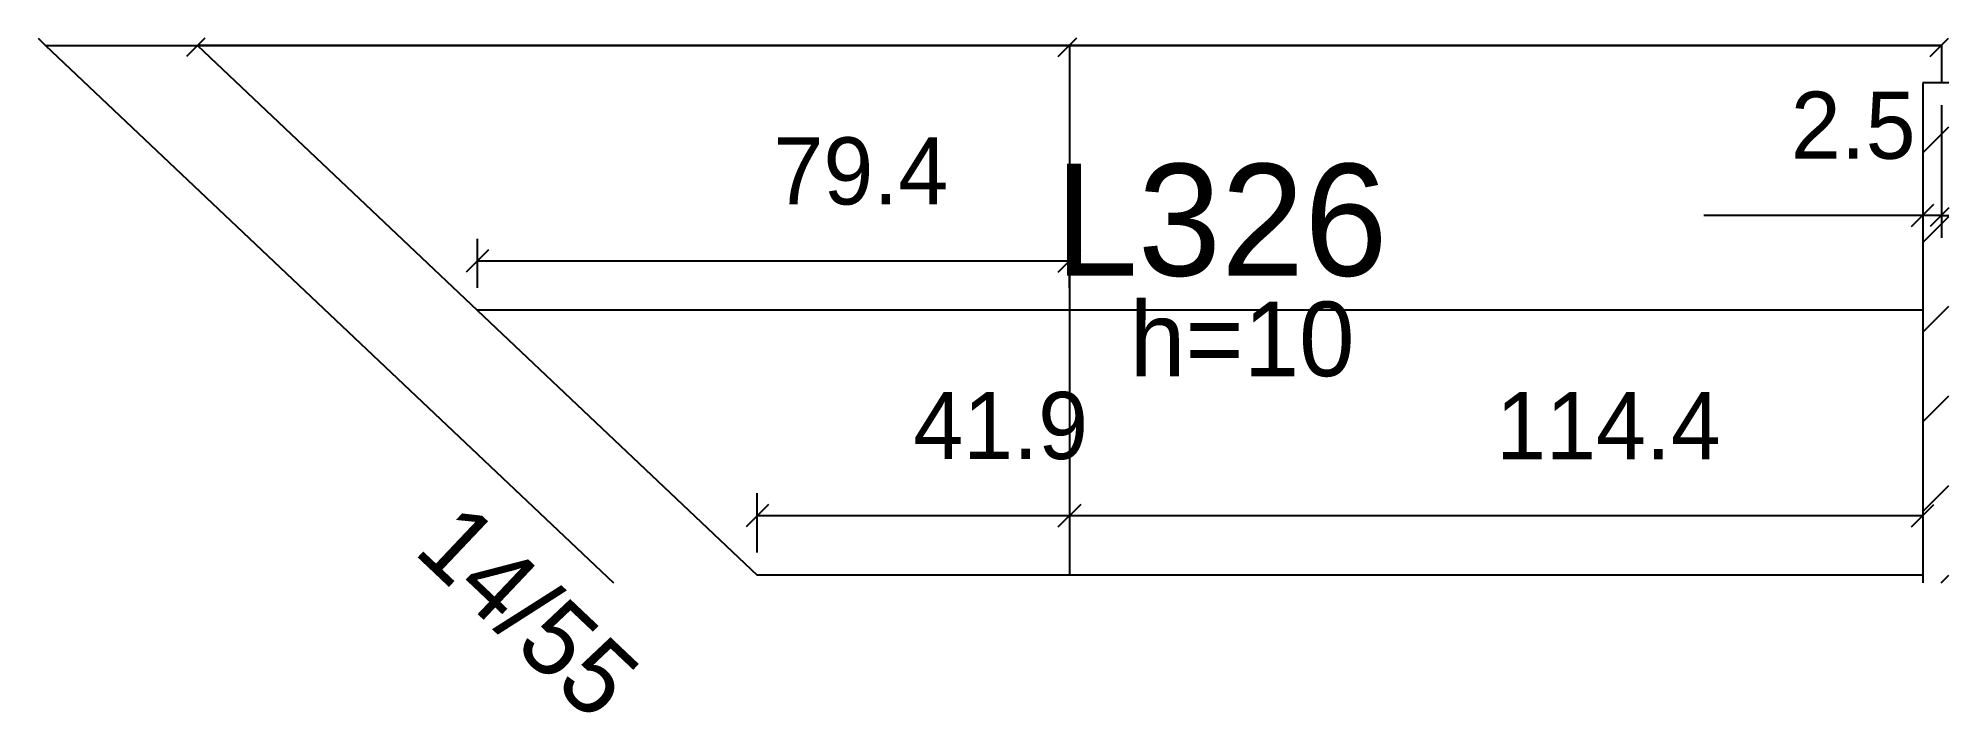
# Model space of a CAD drawing. Header units: metres. Extents: x 2893 to 3149, y 1559 to 1650.
import ezdxf

# ---------------------------------------------------------------- set-up
doc = ezdxf.new("R2010")
doc.units = ezdxf.units.M
for name, color, linetype in [('3', 7, 'Continuous'), ('4', 7, 'Continuous'), ('7', 7, 'Continuous'), ('Painéis', 7, 'Continuous')]:
    doc.layers.add(name, color=color, linetype=linetype)

msp = doc.modelspace()

# ---------------------------------------------------------------- linework, layer by layer
at = {"layer": '3', "color": 3, "lineweight": 25}
for p, q in [((2893.96, 1648.94), (2970.07, 1576.9)), ((2914.33, 1648.94), (2989.34, 1577.94)), ((3145.57, 1634.53), (3149.07, 1638.03)), ((3145.57, 1622.51), (3149.07, 1626.01)), ((3145.57, 1610.49), (3149.07, 1613.99)), ((3145.57, 1598.47), (3149.07, 1601.97)), ((3145.57, 1586.45), (3149.07, 1589.95)), ((3145.57, 1577.94), (2989.34, 1577.94)), ((3148.04, 1576.9), (3149.07, 1577.93))]:
    msp.add_line(p, q, dxfattribs=at)
for points in [[(2892.96, 1649.89), (2893.96, 1648.94)], [(2893.96, 1648.94), (3148.07, 1648.94)], [(3148.07, 1648.94), (3148.07, 1643.94)]]:
    msp.add_lwpolyline(points, dxfattribs=at)
at = {"layer": '7', "color": 7, "lineweight": 25}
for points in [[(3149.07, 1643.94), (3145.57, 1643.94)], [(3145.57, 1643.94), (3145.57, 1576.9)]]:
    msp.add_lwpolyline(points, dxfattribs=at)
at = {"layer": 'Painéis', "color": 0, "lineweight": 25}
for p, q in [((2915.29, 1649.9), (2912.83, 1647.44)), ((3032.16, 1649.9), (3029.7, 1647.44)), ((3029.7, 1647.44), (3032.16, 1649.9)), ((3146.57, 1647.44), (3149.03, 1649.9)), ((3144.07, 1624.65), (3147.07, 1627.65)), ((3149.07, 1627.15), (3146.57, 1624.65)), ((2953.33, 1621.52), (2950.33, 1618.52)), ((3029.7, 1618.52), (3032.7, 1621.52)), ((2990.84, 1587.39), (2987.84, 1584.39)), ((3032.7, 1587.39), (3029.7, 1584.39)), ((3029.7, 1584.39), (3032.7, 1587.39)), ((3144.07, 1584.39), (3147.07, 1587.39))]:
    msp.add_line(p, q, dxfattribs=at)
at = {"layer": 'Painéis', "color": 4, "lineweight": 25}
for p, q in [((3031.2, 1648.94), (2914.33, 1648.94)), ((3148.07, 1648.94), (3031.2, 1648.94)), ((3145.57, 1640.94), (3145.57, 1623.15)), ((3148.07, 1640.94), (3148.07, 1623.15)), ((3145.57, 1626.15), (3116.21, 1626.15)), ((3148.07, 1626.15), (3145.57, 1626.15)), ((3148.07, 1626.15), (3149.07, 1626.15)), ((2951.83, 1616.44), (2951.83, 1623.02)), ((3031.2, 1616.44), (3031.2, 1623.02)), ((3031.2, 1620.02), (2951.83, 1620.02)), ((2989.34, 1580.94), (2989.34, 1588.89)), ((3031.2, 1585.89), (2989.34, 1585.89)), ((3145.57, 1585.89), (3031.2, 1585.89))]:
    msp.add_line(p, q, dxfattribs=at)
at = {"layer": 'Painéis', "color": 200, "lineweight": 25}
for p, q in [((3031.2, 1648.94), (3031.2, 1577.94)), ((3145.57, 1613.44), (2951.83, 1613.44))]:
    msp.add_line(p, q, dxfattribs=at)

# ---------------------------------------------------------------- texts
at = {"layer": '3', "color": 3, "lineweight": 25}
msp.add_text('h=10', height=10, dxfattribs=at).set_placement((3039.29, 1604.59))
msp.add_text('14/55', height=10, rotation=316.572, dxfattribs=at).set_placement((2943.09, 1581))
at = {"layer": '4', "color": 4, "lineweight": 25}
msp.add_text('L326', height=15, dxfattribs=at).set_placement((3029.21, 1618.06))
at = {"layer": 'Painéis', "color": 240, "lineweight": 25}
for s, p in [('2.5', (3127.89, 1633.74)), ('79.4', (2991.52, 1627.61)), ('41.9', (3010.27, 1593.48)), ('114.4', (3088.38, 1593.45))]:
    msp.add_text(s, height=9, dxfattribs=at).set_placement(p)

doc.saveas('drawing.dxf')
